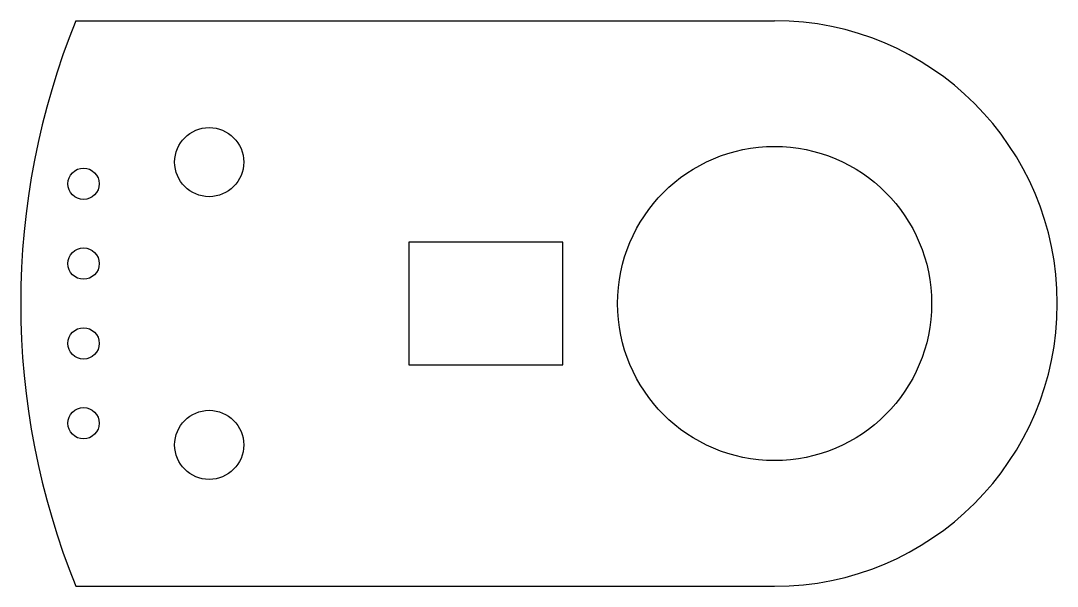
# Model space of a CAD drawing. Header units: millimetres. Extents: x -24 to 9, y -9 to 9.
import ezdxf

# ---------------------------------------------------------------- set-up
doc = ezdxf.new("R2010")
doc.units = ezdxf.units.MM
doc.layers.get('0').update_dxf_attribs({"linetype": 'CONTINUOUS'})

msp = doc.modelspace()

# ---------------------------------------------------------------- linework, layer by layer
for p, q in [((-22.249, 9), (0, 9)), ((-11.645, 1.95), (-11.645, -1.95)), ((-6.745, 1.95), (-11.645, 1.95)), ((-6.745, -1.95), (-6.745, 1.95)), ((-11.645, -1.95), (-6.745, -1.95)), ((-22.249, -9), (0, -9))]:
    msp.add_line(p, q)
for centre, radius in [((-18, 4.5), 1.1), ((0, 0), 5), ((-22, 3.81), 0.5), ((-22, 1.27), 0.5), ((-22, -1.27), 0.5), ((-22, -3.81), 0.5), ((-18, -4.5), 1.1)]:
    msp.add_circle(centre, radius)
for radius, start, end in [(24, 157.9757, 202.0243), (9, -90, 90)]:
    msp.add_arc((0, 0), radius, start, end)

doc.saveas('drawing.dxf')
